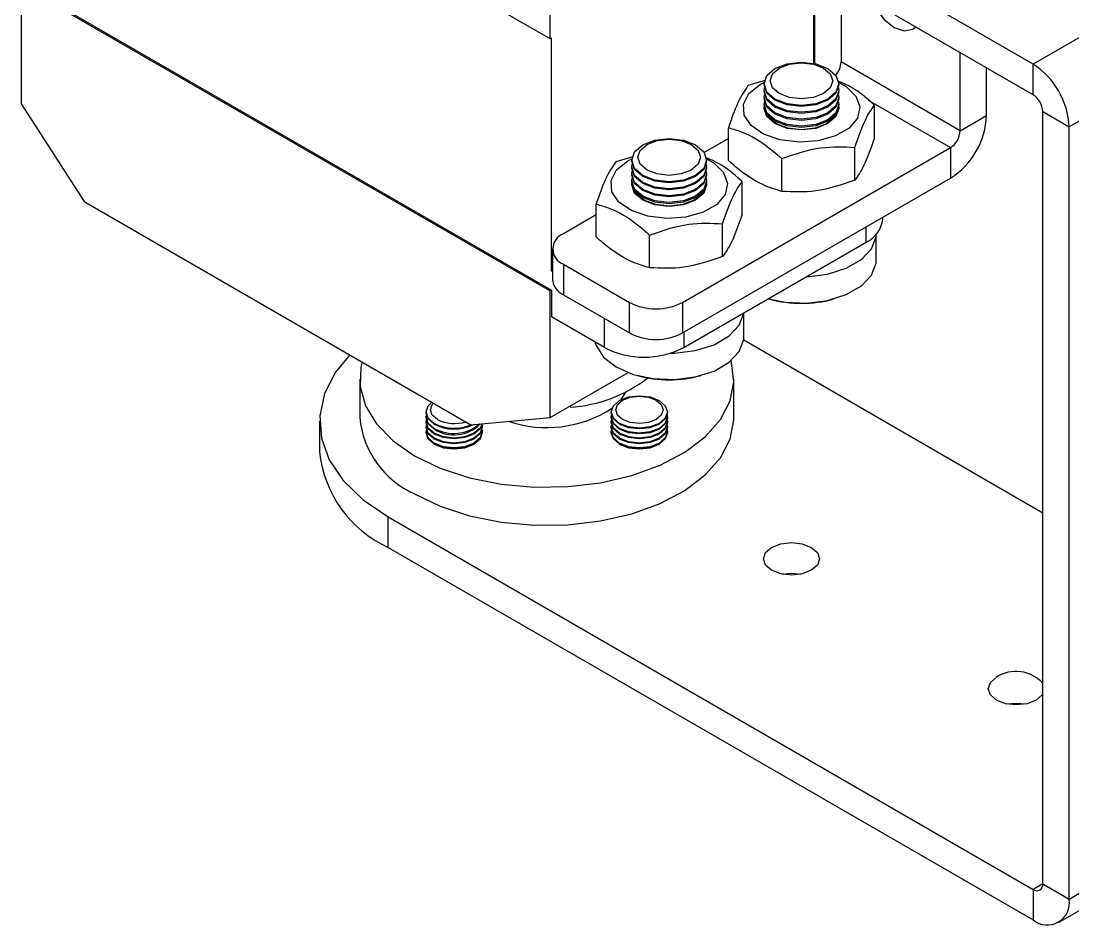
# Model space of a CAD drawing. Header units: millimetres. Extents: x 15 to 836, y 5 to 589.
# Drawn here: x 557.6 to 613.8, y 155.5 to 203.8 of the extents above; entities that cross this region are included whole.
import ezdxf

# ---------------------------------------------------------------- set-up
doc = ezdxf.new("R2010")
doc.units = ezdxf.units.MM

msp = doc.modelspace()

# ---------------------------------------------------------------- linework, layer by layer
at = {"color": 7, "linetype": 'Continuous', "lineweight": 25}
for p, q in [((611.686, 201.54), (577.205, 221.445)), ((611.686, 199.907), (577.205, 219.812)), ((585.87, 202.893), (557.586, 219.221)), ((629.364, 211.745), (611.686, 201.54)), ((585.87, 202.893), (585.87, 211.262)), ((631.299, 208.393), (613.621, 198.188)), ((599.942, 206.099), (599.942, 201.586)), ((557.586, 205.748), (585.87, 189.42)), ((557.586, 205.748), (557.586, 199.42)), ((557.657, 205.789), (585.941, 189.461)), ((600.013, 201.572), (600.013, 205.137)), ((601.427, 204.32), (601.427, 201.655)), ((585.941, 202.933), (585.87, 202.893)), ((585.941, 190.481), (585.941, 202.933)), ((607.791, 197.982), (607.791, 202.156)), ((607.791, 197.982), (601.427, 201.655)), ((609.205, 198.798), (609.205, 201.339)), ((611.686, 199.907), (611.686, 201.54)), ((597.365, 200.665), (596.448, 200.394)), ((597.096, 200.452), (597.31, 200.565)), ((597.306, 200.492), (597.306, 200.43)), ((601.306, 200.43), (601.306, 200.492)), ((597.306, 200.12), (597.306, 200.058)), ((597.306, 199.749), (597.306, 199.687)), ((601.306, 200.058), (601.306, 200.12)), ((601.306, 199.687), (601.306, 199.749)), ((557.586, 199.42), (560.957, 194.208)), ((597.306, 199.378), (597.306, 199.316)), ((601.306, 199.316), (601.306, 199.378)), ((603.209, 197.6), (603.209, 199.348)), ((607.791, 197.982), (609.205, 198.798)), ((612.207, 199.005), (613.621, 198.188)), ((612.207, 157.747), (612.207, 199.005)), ((595.402, 196.392), (595.402, 198.141)), ((613.621, 156.931), (613.621, 198.188)), ((595.402, 197.576), (594.101, 196.825)), ((592.942, 188.808), (607.27, 197.079)), ((602.163, 195.346), (602.163, 197.095)), ((607.27, 197.079), (607.27, 195.446)), ((590.293, 196.582), (589.377, 196.312)), ((590.025, 196.37), (590.238, 196.483)), ((590.234, 196.41), (590.234, 196.348)), ((594.234, 196.348), (594.234, 196.41)), ((598.259, 194.742), (598.259, 196.491)), ((590.234, 196.038), (590.234, 195.976)), ((594.234, 195.976), (594.234, 196.038)), ((590.234, 195.667), (590.234, 195.605)), ((590.234, 195.296), (590.234, 195.234)), ((592.942, 187.175), (607.27, 195.446)), ((594.234, 195.605), (594.234, 195.667)), ((594.234, 195.234), (594.234, 195.296)), ((596.138, 193.518), (596.138, 195.266)), ((560.957, 194.208), (581.628, 182.275)), ((588.331, 192.31), (588.331, 194.059)), ((588.331, 193.494), (586.578, 192.482)), ((595.092, 191.264), (595.092, 193.013)), ((603.649, 193.257), (603.649, 193.356)), ((591.188, 190.66), (591.188, 192.409)), ((603.306, 191.074), (603.306, 192.452)), ((593.012, 186.399), (602.77, 192.032)), ((585.992, 191.665), (585.992, 190.032)), ((586.578, 190.849), (590.113, 188.808)), ((586.578, 190.849), (586.578, 189.216)), ((585.992, 190.51), (585.941, 190.481)), ((585.992, 190.452), (585.941, 190.481)), ((585.941, 189.461), (585.87, 189.42)), ((585.87, 182.654), (585.87, 189.42)), ((585.941, 189.461), (585.941, 188.032)), ((586.578, 189.216), (590.113, 187.175)), ((590.113, 187.175), (590.113, 188.808)), ((592.942, 188.808), (592.942, 187.175)), ((588.77, 186.399), (585.941, 188.032)), ((596.234, 186.992), (596.234, 188.259)), ((612.207, 177.556), (596.219, 186.786)), ((585.87, 182.654), (590.04, 185.061)), ((575.691, 184.7), (575.691, 182.659)), ((595.691, 182.659), (595.691, 184.7)), ((589.671, 183.618), (589.931, 184.022)), ((579.241, 182.957), (579.241, 182.913)), ((589.14, 182.957), (589.14, 182.913)), ((592.14, 182.913), (592.14, 182.957)), ((573.544, 182.455), (573.544, 180.822)), ((579.241, 182.692), (579.241, 182.648)), ((579.241, 182.427), (579.241, 182.383)), ((581.628, 182.275), (585.87, 182.654)), ((589.14, 182.692), (589.14, 182.648)), ((589.14, 182.427), (589.14, 182.383)), ((592.14, 182.648), (592.14, 182.692)), ((592.14, 182.383), (592.14, 182.427)), ((579.241, 182.162), (579.241, 182.118)), ((579.241, 181.897), (579.241, 181.853)), ((582.241, 182.118), (582.241, 182.162)), ((582.241, 181.853), (582.241, 181.897)), ((589.14, 182.162), (589.14, 182.118)), ((589.14, 181.897), (589.14, 181.853)), ((592.14, 182.118), (592.14, 182.162)), ((592.14, 181.853), (592.14, 181.897)), ((577.205, 175.719), (577.205, 177.352)), ((577.205, 177.352), (611.686, 157.447)), ((577.205, 175.719), (611.686, 155.814)), ((613.054, 155.678), (626.703, 163.557)), ((612.207, 157.747), (613.621, 156.931)), ((611.686, 157.447), (611.686, 155.814))]:
    msp.add_line(p, q, dxfattribs=at)
at = {"color": 8, "linetype": 'Continuous', "lineweight": 25}
for p, q in [((602.879, 199.614), (607.27, 197.079)), ((602.77, 192.032), (602.77, 192.849)), ((588.77, 186.399), (588.77, 187.95)), ((593.012, 187.216), (593.012, 186.399)), ((613.621, 156.931), (625.89, 164.014)), ((612.207, 157.747), (611.686, 157.447))]:
    msp.add_line(p, q, dxfattribs=at)
at = {"color": 7, "linetype": 'Continuous', "lineweight": 25, "flags": 128}
for points in [[(603.099, 204.864), (603.255, 204.559), (603.714, 203.941), (604.255, 203.504), (604.796, 203.316), (605.255, 203.405), (605.412, 203.529)], [(597.891, 199.675), (597.458, 200.05), (597.306, 200.492), (597.458, 200.934), (597.891, 201.308), (598.54, 201.558), (599.306, 201.646), (600.071, 201.558), (600.72, 201.308), (601.153, 200.934), (601.306, 200.492), (601.153, 200.05), (600.72, 199.675), (600.071, 199.425), (599.306, 199.337), (598.54, 199.425), (597.891, 199.675)], [(598.123, 199.964), (597.761, 200.277), (597.634, 200.646), (597.761, 201.016), (598.123, 201.329), (598.666, 201.538), (599.306, 201.612), (599.945, 201.538), (600.488, 201.329), (600.85, 201.016), (600.977, 200.646), (600.85, 200.277), (600.488, 199.964), (599.945, 199.755), (599.306, 199.681), (598.666, 199.755), (598.123, 199.964)], [(601.302, 200.565), (601.69, 200.343), (602.217, 199.832), (602.428, 199.251), (602.301, 198.662), (601.849, 198.128), (601.121, 197.708), (600.197, 197.448), (599.176, 197.374), (598.17, 197.496), (597.286, 197.8), (596.621, 198.253), (596.247, 198.806), (596.205, 199.4), (596.498, 199.969), (597.096, 200.452), (597.096, 200.452)], [(597.891, 199.613), (597.458, 199.988), (597.306, 200.43)], [(597.891, 199.304), (597.458, 199.678), (597.306, 200.12), (597.324, 200.275)], [(601.306, 200.43), (601.153, 199.988), (600.72, 199.613), (600.071, 199.363), (599.306, 199.275), (598.54, 199.363), (597.891, 199.613)], [(601.287, 200.275), (601.306, 200.12), (601.153, 199.678), (600.72, 199.304), (600.071, 199.054), (599.306, 198.966), (598.54, 199.054), (597.891, 199.304)], [(597.891, 199.242), (597.458, 199.617), (597.306, 200.058)], [(597.891, 198.933), (597.458, 199.307), (597.306, 199.749), (597.324, 199.904)], [(597.891, 198.871), (597.458, 199.245), (597.306, 199.687)], [(601.306, 200.058), (601.153, 199.617), (600.72, 199.242), (600.071, 198.992), (599.306, 198.904), (598.54, 198.992), (597.891, 199.242)], [(601.287, 199.904), (601.306, 199.749), (601.153, 199.307), (600.72, 198.933), (600.071, 198.682), (599.306, 198.594), (598.54, 198.682), (597.891, 198.933)], [(601.306, 199.687), (601.153, 199.245), (600.72, 198.871), (600.071, 198.62), (599.306, 198.532), (598.54, 198.62), (597.891, 198.871)], [(597.891, 198.561), (597.458, 198.936), (597.306, 199.378), (597.324, 199.532)], [(597.891, 198.499), (597.458, 198.874), (597.306, 199.316)], [(600.72, 198.36), (600.071, 198.11), (599.306, 198.022), (598.54, 198.11), (597.891, 198.36), (597.458, 198.735), (597.306, 199.177), (597.309, 199.246)], [(601.287, 199.532), (601.306, 199.378), (601.153, 198.936), (600.72, 198.561), (600.071, 198.311), (599.306, 198.223), (598.54, 198.311), (597.891, 198.561)], [(601.306, 199.316), (601.153, 198.874), (600.72, 198.499), (600.071, 198.249), (599.306, 198.161), (598.54, 198.249), (597.891, 198.499)], [(601.302, 199.246), (601.306, 199.177), (601.153, 198.735), (600.72, 198.36)], [(601.143, 198.859), (601.056, 198.708), (600.645, 198.354), (600.031, 198.116), (599.306, 198.033), (598.58, 198.116), (597.966, 198.354), (597.555, 198.708), (597.468, 198.859)], [(590.82, 195.593), (590.387, 195.968), (590.234, 196.41), (590.387, 196.851), (590.82, 197.226), (591.469, 197.476), (592.234, 197.564), (593, 197.476), (593.649, 197.226), (594.082, 196.851), (594.234, 196.41), (594.082, 195.968), (593.649, 195.593), (593, 195.343), (592.234, 195.255), (591.469, 195.343), (590.82, 195.593)], [(591.052, 195.882), (590.69, 196.195), (590.563, 196.564), (590.69, 196.934), (591.052, 197.247), (591.595, 197.456), (592.234, 197.529), (592.874, 197.456), (593.417, 197.247), (593.779, 196.934), (593.906, 196.564), (593.779, 196.195), (593.417, 195.882), (592.874, 195.673), (592.234, 195.599), (591.595, 195.673), (591.052, 195.882)], [(594.23, 196.483), (594.619, 196.261), (595.146, 195.75), (595.357, 195.169), (595.23, 194.58), (594.778, 194.046), (594.05, 193.626), (593.126, 193.366), (592.105, 193.292), (591.098, 193.414), (590.215, 193.718), (589.55, 194.171), (589.176, 194.724), (589.133, 195.318), (589.427, 195.887), (590.025, 196.37), (590.025, 196.37)], [(590.82, 195.531), (590.387, 195.906), (590.234, 196.348)], [(594.234, 196.348), (594.082, 195.906), (593.649, 195.531), (593, 195.281), (592.234, 195.193), (591.469, 195.281), (590.82, 195.531)], [(590.82, 195.222), (590.387, 195.596), (590.234, 196.038), (590.252, 196.193)], [(590.82, 195.16), (590.387, 195.535), (590.234, 195.976)], [(590.82, 194.851), (590.387, 195.225), (590.234, 195.667), (590.252, 195.822)], [(594.216, 196.193), (594.234, 196.038), (594.082, 195.596), (593.649, 195.222), (593, 194.972), (592.234, 194.884), (591.469, 194.972), (590.82, 195.222)], [(594.234, 195.976), (594.082, 195.535), (593.649, 195.16), (593, 194.91), (592.234, 194.822), (591.469, 194.91), (590.82, 195.16)], [(594.216, 195.822), (594.234, 195.667), (594.082, 195.225), (593.649, 194.851), (593, 194.6), (592.234, 194.512), (591.469, 194.6), (590.82, 194.851)], [(590.82, 194.789), (590.387, 195.163), (590.234, 195.605)], [(590.82, 194.479), (590.387, 194.854), (590.234, 195.296), (590.252, 195.45)], [(590.82, 194.417), (590.387, 194.792), (590.234, 195.234)], [(593.649, 194.278), (593, 194.028), (592.234, 193.94), (591.469, 194.028), (590.82, 194.278), (590.387, 194.653), (590.234, 195.095), (590.238, 195.164)], [(594.234, 195.605), (594.082, 195.163), (593.649, 194.789), (593, 194.538), (592.234, 194.45), (591.469, 194.538), (590.82, 194.789)], [(594.216, 195.45), (594.234, 195.296), (594.082, 194.854), (593.649, 194.479), (593, 194.229), (592.234, 194.141), (591.469, 194.229), (590.82, 194.479)], [(594.234, 195.234), (594.082, 194.792), (593.649, 194.417), (593, 194.167), (592.234, 194.079), (591.469, 194.167), (590.82, 194.417)], [(594.231, 195.164), (594.234, 195.095), (594.082, 194.653), (593.649, 194.278)], [(594.072, 194.777), (593.985, 194.626), (593.574, 194.272), (592.96, 194.034), (592.234, 193.951), (591.509, 194.034), (590.895, 194.272), (590.484, 194.626), (590.397, 194.777)], [(599.556, 190.176), (599.591, 190.178), (600.703, 190.317), (601.703, 190.632), (602.508, 191.097), (603.053, 191.674), (603.295, 192.316), (603.306, 192.481)], [(597.527, 189.005), (598.455, 188.817), (599.591, 188.77), (600.703, 188.91), (601.703, 189.225), (602.508, 189.69), (603.053, 190.267), (603.295, 190.909), (603.306, 191.074)], [(592.285, 186.09), (592.52, 186.096), (593.632, 186.235), (594.632, 186.55), (595.437, 187.015), (595.982, 187.592), (596.224, 188.234), (596.227, 188.254)], [(588.269, 186.688), (588.326, 186.501), (588.724, 185.885), (589.406, 185.359), (590.317, 184.965), (591.384, 184.735), (592.52, 184.688), (593.632, 184.828), (594.632, 185.143), (595.437, 185.608), (595.982, 186.185), (596.224, 186.827), (596.234, 186.992)], [(575.163, 186.007), (574.399, 185.078), (573.81, 183.936), (573.555, 182.753), (573.64, 181.562), (574.064, 180.396), (574.814, 179.285), (575.871, 178.262), (577.205, 177.352)], [(575.82, 185.627), (575.753, 185.346), (575.713, 184.312), (575.994, 183.29), (576.586, 182.313), (577.471, 181.413), (578.62, 180.618)], [(578.62, 180.618), (579.996, 179.955), (581.555, 179.444), (583.247, 179.102), (585.018, 178.94), (586.81, 178.964), (588.567, 179.171), (590.23, 179.556), (591.748, 180.107), (593.072, 180.805), (594.158, 181.629), (594.972, 182.551), (595.487, 183.542), (595.688, 184.571), (595.567, 185.603), (595.542, 185.693)], [(579.68, 182.345), (579.355, 182.626), (579.241, 182.957), (579.355, 183.288), (579.543, 183.478)], [(579.846, 182.551), (579.571, 182.788), (579.475, 183.068), (579.571, 183.347), (579.636, 183.424)], [(589.58, 182.345), (589.255, 182.626), (589.14, 182.957), (589.255, 183.288), (589.58, 183.569), (590.066, 183.757), (590.64, 183.823), (591.214, 183.757), (591.701, 183.569), (592.026, 183.288), (592.14, 182.957), (592.026, 182.626), (591.701, 182.345), (591.214, 182.157), (590.64, 182.091), (590.066, 182.157), (589.58, 182.345)], [(589.745, 182.551), (589.471, 182.788), (589.375, 183.068), (589.471, 183.347), (589.745, 183.584), (590.156, 183.743), (590.64, 183.798), (591.125, 183.743), (591.535, 183.584), (591.81, 183.347), (591.906, 183.068), (591.81, 182.788), (591.535, 182.551), (591.125, 182.392), (590.64, 182.337), (590.156, 182.392), (589.745, 182.551)], [(579.68, 182.301), (579.355, 182.582), (579.241, 182.913)], [(579.68, 182.08), (579.355, 182.361), (579.241, 182.692), (579.253, 182.802)], [(589.58, 182.301), (589.255, 182.582), (589.14, 182.913)], [(589.58, 182.08), (589.255, 182.361), (589.14, 182.692), (589.153, 182.802)], [(592.14, 182.913), (592.026, 182.582), (591.701, 182.301), (591.214, 182.113), (590.64, 182.047), (590.066, 182.113), (589.58, 182.301)], [(592.128, 182.802), (592.14, 182.692), (592.026, 182.361), (591.701, 182.08), (591.214, 181.892), (590.64, 181.826), (590.066, 181.892), (589.58, 182.08)], [(578.62, 178.577), (579.996, 177.913), (581.555, 177.403), (583.247, 177.061), (585.018, 176.899), (586.81, 176.922), (588.567, 177.13), (590.23, 177.515), (591.748, 178.066), (593.072, 178.764), (594.158, 179.587), (594.972, 180.51), (595.487, 181.501), (595.688, 182.529), (595.691, 182.659)], [(579.68, 182.036), (579.355, 182.316), (579.241, 182.648)], [(579.68, 181.815), (579.355, 182.096), (579.241, 182.427), (579.253, 182.537)], [(579.68, 181.77), (579.355, 182.051), (579.241, 182.383)], [(579.68, 181.55), (579.355, 181.831), (579.241, 182.162), (579.253, 182.272)], [(582.231, 182.329), (582.127, 182.096), (581.801, 181.815), (581.315, 181.627), (580.741, 181.561), (580.167, 181.627), (579.68, 181.815)], [(582.238, 182.329), (582.127, 182.051), (581.801, 181.77), (581.315, 181.583), (580.741, 181.517), (580.167, 181.583), (579.68, 181.77)], [(582.229, 182.272), (582.241, 182.162), (582.127, 181.831), (581.801, 181.55), (581.315, 181.362), (580.741, 181.296), (580.167, 181.362), (579.68, 181.55)], [(589.58, 182.036), (589.255, 182.316), (589.14, 182.648)], [(589.58, 181.815), (589.255, 182.096), (589.14, 182.427), (589.153, 182.537)], [(589.58, 181.77), (589.255, 182.051), (589.14, 182.383)], [(589.58, 181.55), (589.255, 181.831), (589.14, 182.162), (589.153, 182.272)], [(592.14, 182.648), (592.026, 182.316), (591.701, 182.036), (591.214, 181.848), (590.64, 181.782), (590.066, 181.848), (589.58, 182.036)], [(592.128, 182.537), (592.14, 182.427), (592.026, 182.096), (591.701, 181.815), (591.214, 181.627), (590.64, 181.561), (590.066, 181.627), (589.58, 181.815)], [(592.14, 182.383), (592.026, 182.051), (591.701, 181.77), (591.214, 181.583), (590.64, 181.517), (590.066, 181.583), (589.58, 181.77)], [(592.128, 182.272), (592.14, 182.162), (592.026, 181.831), (591.701, 181.55), (591.214, 181.362), (590.64, 181.296), (590.066, 181.362), (589.58, 181.55)], [(579.68, 181.505), (579.355, 181.786), (579.241, 182.118)], [(579.68, 181.285), (579.355, 181.565), (579.241, 181.897), (579.253, 182.007)], [(579.68, 181.24), (579.355, 181.521), (579.241, 181.853)], [(579.241, 181.843), (579.355, 181.511), (579.68, 181.23)], [(582.241, 182.118), (582.127, 181.786), (581.801, 181.505), (581.315, 181.318), (580.741, 181.252), (580.167, 181.318), (579.68, 181.505)], [(582.229, 182.007), (582.241, 181.897), (582.127, 181.565), (581.801, 181.285), (581.315, 181.097), (580.741, 181.031), (580.167, 181.097), (579.68, 181.285)], [(582.241, 181.853), (582.127, 181.521), (581.801, 181.24), (581.315, 181.053), (580.741, 180.987), (580.167, 181.053), (579.68, 181.24)], [(579.68, 181.23), (580.167, 181.043), (580.741, 180.977), (581.315, 181.043), (581.801, 181.23), (582.127, 181.511), (582.241, 181.843)], [(589.58, 181.505), (589.255, 181.786), (589.14, 182.118)], [(589.58, 181.285), (589.255, 181.565), (589.14, 181.897), (589.153, 182.007)], [(589.58, 181.24), (589.255, 181.521), (589.14, 181.853)], [(589.14, 181.843), (589.255, 181.511), (589.58, 181.23)], [(592.14, 182.118), (592.026, 181.786), (591.701, 181.505), (591.214, 181.318), (590.64, 181.252), (590.066, 181.318), (589.58, 181.505)], [(592.128, 182.007), (592.14, 181.897), (592.026, 181.565), (591.701, 181.285), (591.214, 181.097), (590.64, 181.031), (590.066, 181.097), (589.58, 181.285)], [(592.14, 181.853), (592.026, 181.521), (591.701, 181.24), (591.214, 181.053), (590.64, 180.987), (590.066, 181.053), (589.58, 181.24)], [(589.58, 181.23), (590.066, 181.043), (590.64, 180.977), (591.214, 181.043), (591.701, 181.23), (592.026, 181.511), (592.14, 181.843)], [(597.711, 175.719), (598.198, 175.907), (598.772, 175.973), (599.346, 175.907), (599.833, 175.719), (600.158, 175.438), (600.272, 175.107), (600.158, 174.776), (599.833, 174.495), (599.346, 174.307), (598.772, 174.241), (598.198, 174.307), (597.711, 174.495), (597.386, 174.776), (597.272, 175.107), (597.386, 175.438), (597.711, 175.719)], [(598.273, 174.29), (598.772, 174.34), (599.271, 174.29)], [(612.207, 167.879), (612.179, 167.836), (611.854, 167.555), (611.367, 167.368), (610.793, 167.302), (610.219, 167.368), (609.732, 167.555), (609.407, 167.836), (609.293, 168.168), (609.407, 168.499), (609.732, 168.78), (609.732, 168.78)], [(610.294, 167.351), (610.793, 167.4), (611.292, 167.351)]]:
    msp.add_lwpolyline(points, dxfattribs=at)
at = {"color": 7, "linetype": 'Continuous', "lineweight": 25}
for centre, radius, start, end in [((600.291, 201.709), 1.137, 318.2682, 357.3082), ((609.42, 197.997), 4.206, 2.6052, 57.3948), ((611.076, 198.953), 1.132, 2.6062, 57.3942), ((605.004, 198.989), 4.206, 302.6056, 357.3944), ((606.66, 198.033), 1.132, 302.6058, 357.3945), ((602.148, 193.406), 1.509, 294.3738, 354.306), ((586.887, 191.665), 0.873, 110.7834, 249.2162), ((586.993, 190.132), 1.006, 185.6936, 245.6257), ((599.306, 195.257), 6.5, 254.8675, 285.1325), ((591.527, 191.537), 3.074, 242.6098, 297.3902), ((591.527, 189.904), 3.074, 242.6098, 297.3902), ((590.891, 190.493), 4.611, 242.6096, 297.3905), ((586.471, 190.72), 7.525, 273.5384, 307.8408), ((592.234, 191.175), 6.5, 254.8675, 285.1325), ((585.685, 188.541), 6.422, 251.3927, 302.9574), ((580.668, 183.138), 5.001, 185.5044, 245.8159), ((580.747, 184.422), 2.335, 242.8264, 293.3711), ((580.73, 183.685), 1.955, 237.5404, 315.6837), ((580.718, 183.909), 2.104, 240.4247, 310.7701), ((580.742, 184.354), 2.312, 242.6527, 296.668), ((580.749, 184.326), 1.991, 243.0262, 287.8307), ((579.842, 181.476), 6.332, 185.9319, 245.3881), ((610.779, 167.162), 1.927, 42.193, 122.9057), ((611.89, 157.696), 0.322, 230.7967, 9.2128), ((612.442, 156.74), 1.195, 230.7963, 9.2145)]:
    msp.add_arc(centre, radius, start, end, dxfattribs=at)
for points, knots in [([(596.448, 200.394), (596.261, 200.125), (595.911, 199.621), (595.564, 198.611), (595.402, 198.141)], [0, 0, 0, 0, 0.534702, 1, 1, 1, 1]), ([(603.209, 199.348), (602.869, 199.651), (602.223, 200.225), (601.562, 200.504), (601.25, 200.636)], [0, 0, 0, 0, 0.527897, 1, 1, 1, 1]), ([(602.163, 197.095), (602.35, 197.631), (602.7, 198.633), (603.047, 199.121), (603.209, 199.348)], [0, 0, 0, 0, 0.534704, 1, 1, 1, 1]), ([(595.402, 198.141), (595.527, 198.108), (596.121, 197.951), (597.106, 197.484), (597.92, 196.784), (598.259, 196.491)], [0, 0, 0, 0, 0.134829, 0.638456, 1, 1, 1, 1]), ([(603.209, 197.6), (603.022, 197.064), (602.673, 196.061), (602.325, 195.573), (602.163, 195.346)], [0, 0, 0, 0, 0.534702, 1, 1, 1, 1]), ([(598.259, 196.491), (598.957, 196.732), (600.261, 197.183), (601.559, 197.123), (602.163, 197.095)], [0, 0, 0, 0, 0.534706, 1, 1, 1, 1]), ([(589.377, 196.312), (589.19, 196.043), (588.84, 195.539), (588.493, 194.529), (588.331, 194.059)], [0, 0, 0, 0, 0.534705, 1, 1, 1, 1]), ([(596.138, 195.266), (595.798, 195.569), (595.152, 196.143), (594.491, 196.422), (594.179, 196.554)], [0, 0, 0, 0, 0.527897, 1, 1, 1, 1]), ([(598.259, 194.742), (597.92, 194.842), (597.106, 195.081), (596.121, 195.751), (595.527, 196.28), (595.402, 196.392)], [0, 0, 0, 0, 0.361544, 0.865171, 1, 1, 1, 1]), ([(595.092, 193.013), (595.279, 193.549), (595.629, 194.551), (595.976, 195.039), (596.138, 195.266)], [0, 0, 0, 0, 0.534701, 1, 1, 1, 1]), ([(602.163, 195.346), (601.466, 195.105), (600.161, 194.654), (598.863, 194.714), (598.259, 194.742)], [0, 0, 0, 0, 0.534701, 1, 1, 1, 1]), ([(588.331, 194.059), (588.456, 194.026), (589.05, 193.869), (590.035, 193.402), (590.849, 192.702), (591.188, 192.409)], [0, 0, 0, 0, 0.134829, 0.638456, 1, 1, 1, 1]), ([(596.138, 193.518), (595.951, 192.982), (595.602, 191.979), (595.254, 191.491), (595.092, 191.264)], [0, 0, 0, 0, 0.534706, 1, 1, 1, 1]), ([(591.188, 192.409), (591.886, 192.65), (593.19, 193.101), (594.488, 193.041), (595.092, 193.013)], [0, 0, 0, 0, 0.534702, 1, 1, 1, 1]), ([(591.188, 190.66), (590.849, 190.76), (590.035, 190.999), (589.05, 191.669), (588.456, 192.198), (588.331, 192.31)], [0, 0, 0, 0, 0.361544, 0.865171, 1, 1, 1, 1]), ([(595.092, 191.264), (594.395, 191.023), (593.09, 190.572), (591.792, 190.632), (591.188, 190.66)], [0, 0, 0, 0, 0.534704, 1, 1, 1, 1])]:
    msp.add_open_spline(points, degree=3, knots=knots, dxfattribs=at)

doc.saveas('drawing.dxf')
